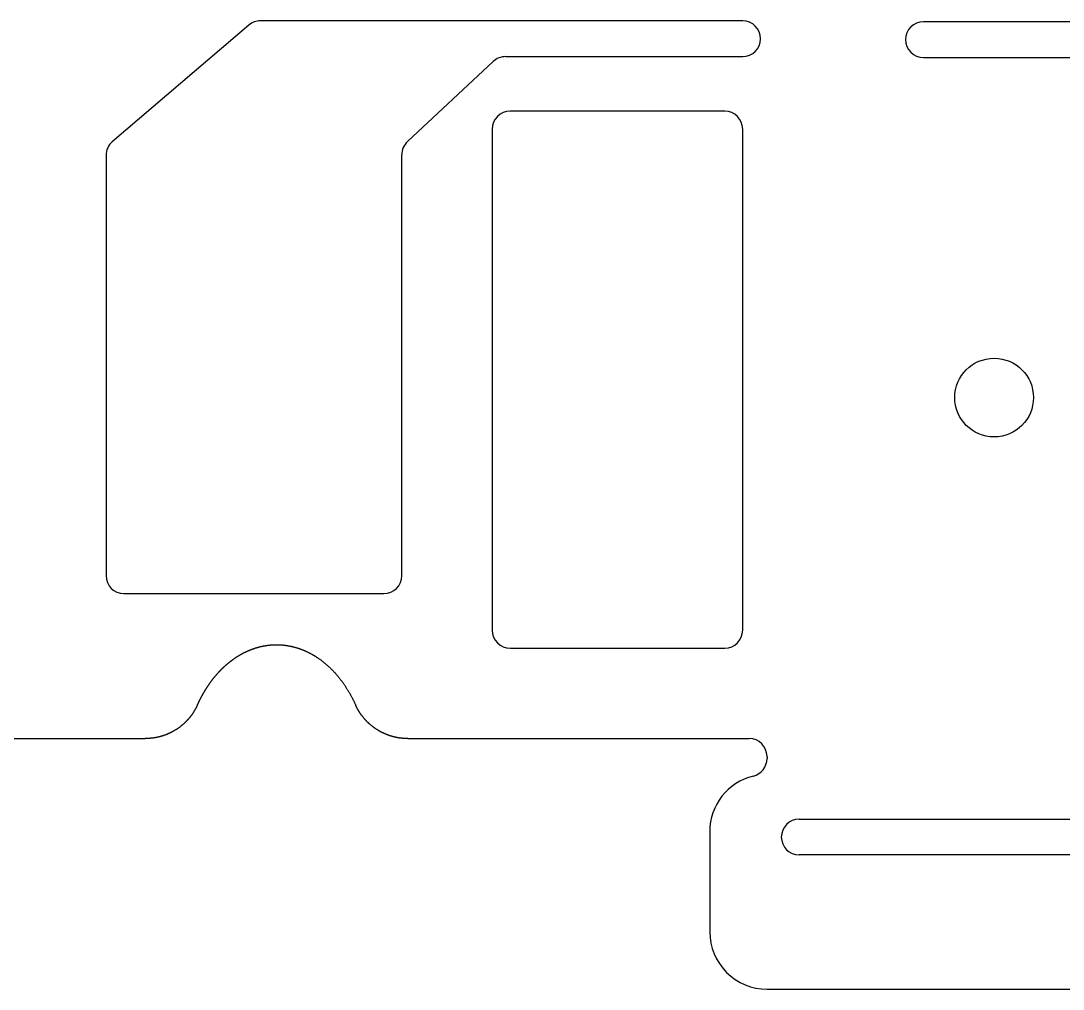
# Model space of a CAD drawing. Header units: millimetres. Extents: x 0 to 286, y -101 to 9.
# Drawn here: x 69.06 to 98.18, y -100.65 to -73.6 of the extents above; entities that cross this region are included whole.
import ezdxf

# ---------------------------------------------------------------- set-up
doc = ezdxf.new("R2010")
doc.units = ezdxf.units.MM
doc.layers.add('Edge.Cuts', color=254, linetype='CONTINUOUS', true_color=0xd0d2cd)

msp = doc.modelspace()

# ---------------------------------------------------------------- linework, layer by layer
at = {"layer": 'Edge.Cuts', "linetype": 'CONTINUOUS'}
for p, q in [((89.225, -73.6), (75.753074, -73.6)), ((102.4021, -73.625), (94.275, -73.625)), ((75.428538, -73.719636), (71.608745, -76.978885)), ((79.860338, -76.97488), (82.252672, -74.735011)), ((82.594408, -74.6), (89.225, -74.6)), ((94.275, -74.625), (101.427, -74.625)), ((88.725, -76.125), (82.725, -76.125)), ((82.225, -76.625), (82.225, -90.625)), ((89.225, -90.625), (89.225, -76.625)), ((71.4375, -77.3558), (71.4375, -89.1)), ((79.7, -89.1), (79.7, -77.3418)), ((71.9375, -89.6), (79.2, -89.6)), ((75.504287, -91.157228), (75.510322, -91.154956)), ((75.510322, -91.154956), (75.516364, -91.152703)), ((75.516364, -91.152703), (75.522404, -91.150471)), ((75.522404, -91.150471), (75.528452, -91.148259)), ((75.528452, -91.148259), (75.534497, -91.146068)), ((75.534497, -91.146068), (75.54055, -91.143896)), ((75.54055, -91.143896), (75.546601, -91.141746)), ((75.546601, -91.141746), (75.55266, -91.139615)), ((75.55266, -91.139615), (75.558716, -91.137506)), ((75.558716, -91.137506), (75.56478, -91.135415)), ((75.56478, -91.135415), (75.570841, -91.133346)), ((75.570841, -91.133346), (75.57691, -91.131296)), ((75.57691, -91.131296), (75.582977, -91.129268)), ((75.582977, -91.129268), (75.589051, -91.127259)), ((75.589051, -91.127259), (75.595122, -91.125271)), ((75.595122, -91.125271), (75.601201, -91.123302)), ((75.601201, -91.123302), (75.607278, -91.121354)), ((75.607278, -91.121354), (75.613362, -91.119426)), ((75.613362, -91.119426), (75.619444, -91.117519)), ((75.619444, -91.117519), (75.625533, -91.115631)), ((75.625533, -91.115631), (75.631619, -91.113765)), ((75.631619, -91.113765), (75.637713, -91.111917)), ((75.637713, -91.111917), (75.643805, -91.110091)), ((75.643805, -91.110091), (75.649903, -91.108283)), ((75.649903, -91.108283), (75.656, -91.106498)), ((75.656, -91.106498), (75.662103, -91.104731)), ((75.662103, -91.104731), (75.668204, -91.102985)), ((75.668204, -91.102985), (75.674312, -91.101259)), ((75.674312, -91.101259), (75.680418, -91.099554)), ((75.680418, -91.099554), (75.686531, -91.097867)), ((75.686531, -91.097867), (75.692642, -91.096202)), ((75.692642, -91.096202), (75.698759, -91.094556)), ((75.698759, -91.094556), (75.704875, -91.092931)), ((75.704875, -91.092931), (75.710997, -91.091326)), ((75.710997, -91.091326), (75.717117, -91.089741)), ((75.717117, -91.089741), (75.723243, -91.088176)), ((75.723243, -91.088176), (75.729368, -91.086631)), ((75.729368, -91.086631), (75.735499, -91.085106)), ((75.735499, -91.085106), (75.746377, -91.08245)), ((75.746377, -91.08245), (75.7525, -91.080984)), ((75.7525, -91.080984), (75.758625, -91.079538)), ((75.758625, -91.079538), (75.764751, -91.078112)), ((75.764751, -91.078112), (75.77088, -91.076706)), ((75.77088, -91.076706), (75.777009, -91.07532)), ((75.777009, -91.07532), (75.783141, -91.073955)), ((75.783141, -91.073955), (75.789273, -91.072609)), ((75.789273, -91.072609), (75.795408, -91.071284)), ((75.795408, -91.071284), (75.801544, -91.069979)), ((75.801544, -91.069979), (75.807682, -91.068694)), ((75.807682, -91.068694), (75.81382, -91.067429)), ((75.81382, -91.067429), (75.819961, -91.066184)), ((75.819961, -91.066184), (75.826103, -91.06496)), ((75.826103, -91.06496), (75.832246, -91.063755)), ((75.832246, -91.063755), (75.83839, -91.062571)), ((75.83839, -91.062571), (75.844537, -91.061406)), ((75.844537, -91.061406), (75.850683, -91.060262)), ((75.850683, -91.060262), (75.856832, -91.059138)), ((75.856832, -91.059138), (75.862982, -91.058034)), ((75.862982, -91.058034), (75.869133, -91.05695)), ((75.869133, -91.05695), (75.875285, -91.055887)), ((75.875285, -91.055887), (75.881439, -91.054843)), ((75.881439, -91.054843), (75.887593, -91.053819)), ((75.887593, -91.053819), (75.893749, -91.052816)), ((75.893749, -91.052816), (75.899906, -91.051832)), ((75.899906, -91.051832), (75.906064, -91.050869)), ((75.906064, -91.050869), (75.912223, -91.049926)), ((75.912223, -91.049926), (75.918383, -91.049002)), ((75.918383, -91.049002), (75.924544, -91.048099)), ((75.924544, -91.048099), (75.930706, -91.047216)), ((75.930706, -91.047216), (75.936869, -91.046353)), ((75.936869, -91.046353), (75.943034, -91.04551)), ((75.943034, -91.04551), (75.949198, -91.044687)), ((75.949198, -91.044687), (75.955364, -91.043885)), ((75.955364, -91.043885), (75.961531, -91.043102)), ((75.961531, -91.043102), (75.967699, -91.042339)), ((75.967699, -91.042339), (75.973867, -91.041597)), ((75.973867, -91.041597), (75.980037, -91.040874)), ((75.980037, -91.040874), (75.986207, -91.040171)), ((75.986207, -91.040171), (75.992378, -91.039489)), ((75.992378, -91.039489), (75.998549, -91.038826)), ((75.998549, -91.038826), (76.004722, -91.038184)), ((76.004722, -91.038184), (76.010895, -91.037561)), ((76.010895, -91.037561), (76.017069, -91.036959)), ((76.017069, -91.036959), (76.023243, -91.036377)), ((76.023243, -91.036377), (76.029418, -91.035814)), ((76.029418, -91.035814), (76.035593, -91.035272)), ((76.035593, -91.035272), (76.04177, -91.03475)), ((76.04177, -91.03475), (76.047946, -91.034248)), ((76.047946, -91.034248), (76.054124, -91.033765)), ((76.054124, -91.033765), (76.060301, -91.033303)), ((76.060301, -91.033303), (76.06648, -91.032861)), ((76.06648, -91.032861), (76.072659, -91.032439)), ((76.072659, -91.032439), (76.078838, -91.032037)), ((76.078838, -91.032037), (76.085017, -91.031655)), ((76.085017, -91.031655), (76.091198, -91.031293)), ((76.091198, -91.031293), (76.097378, -91.030951)), ((76.097378, -91.030951), (76.103559, -91.030628)), ((76.103559, -91.030628), (76.10974, -91.030326)), ((76.10974, -91.030326), (76.115922, -91.030044)), ((76.115922, -91.030044), (76.122103, -91.029782)), ((76.122103, -91.029782), (76.128285, -91.02954)), ((76.128285, -91.02954), (76.134468, -91.029318)), ((76.134468, -91.029318), (76.14065, -91.029116)), ((76.14065, -91.029116), (76.146833, -91.028934)), ((76.146833, -91.028934), (76.153016, -91.028772)), ((76.153016, -91.028772), (76.159199, -91.02863)), ((76.159199, -91.02863), (76.165382, -91.028508)), ((76.165382, -91.028508), (76.171565, -91.028406)), ((76.171565, -91.028406), (76.177749, -91.028324)), ((76.177749, -91.028324), (76.183932, -91.028262)), ((76.183932, -91.028262), (76.190116, -91.02822)), ((76.190116, -91.02822), (76.196299, -91.028198)), ((76.196299, -91.028198), (76.202483, -91.028196)), ((76.202483, -91.028196), (76.208666, -91.028214)), ((76.208666, -91.028214), (76.21485, -91.028252)), ((76.21485, -91.028252), (76.221033, -91.02831)), ((76.221033, -91.02831), (76.227216, -91.028389)), ((76.227216, -91.028389), (76.233399, -91.028487)), ((76.233399, -91.028487), (76.239582, -91.028605)), ((76.239582, -91.028605), (76.245765, -91.028743)), ((76.245765, -91.028743), (76.251948, -91.028901)), ((76.251948, -91.028901), (76.25813, -91.029079)), ((76.25813, -91.029079), (76.264313, -91.029277)), ((76.264313, -91.029277), (76.270495, -91.029495)), ((76.270495, -91.029495), (76.276677, -91.029733)), ((76.276677, -91.029733), (76.282858, -91.029991)), ((76.282858, -91.029991), (76.28904, -91.030269)), ((76.28904, -91.030269), (76.295221, -91.030567)), ((76.295221, -91.030567), (76.301401, -91.030885)), ((76.301401, -91.030885), (76.307581, -91.031224)), ((76.307581, -91.031224), (76.313761, -91.031582)), ((76.313761, -91.031582), (76.319941, -91.03196)), ((76.319941, -91.03196), (76.32612, -91.032358)), ((76.32612, -91.032358), (76.332298, -91.032776)), ((76.332298, -91.032776), (76.338476, -91.033214)), ((76.338476, -91.033214), (76.344654, -91.033673)), ((76.344654, -91.033673), (76.350831, -91.034151)), ((76.350831, -91.034151), (76.357007, -91.034649)), ((76.357007, -91.034649), (76.363183, -91.035167)), ((76.363183, -91.035167), (76.369359, -91.035706)), ((76.369359, -91.035706), (76.375534, -91.036264)), ((76.375534, -91.036264), (76.381708, -91.036842)), ((76.381708, -91.036842), (76.387881, -91.037441)), ((76.387881, -91.037441), (76.394054, -91.038059)), ((76.394054, -91.038059), (76.400226, -91.038698)), ((76.400226, -91.038698), (76.406397, -91.039356)), ((76.406397, -91.039356), (76.412568, -91.040035)), ((76.412568, -91.040035), (76.418738, -91.040733)), ((76.418738, -91.040733), (76.424907, -91.041452)), ((76.424907, -91.041452), (76.431076, -91.04219)), ((76.431076, -91.04219), (76.437243, -91.042949)), ((76.437243, -91.042949), (76.44341, -91.043728)), ((76.44341, -91.043728), (76.449576, -91.044527)), ((76.449576, -91.044527), (76.455741, -91.045346)), ((76.455741, -91.045346), (76.461905, -91.046185)), ((76.461905, -91.046185), (76.468068, -91.047044)), ((76.468068, -91.047044), (76.47423, -91.047923)), ((76.47423, -91.047923), (76.480392, -91.048822)), ((76.480392, -91.048822), (76.486552, -91.049741)), ((76.486552, -91.049741), (76.492711, -91.05068)), ((76.492711, -91.05068), (76.498869, -91.05164)), ((76.498869, -91.05164), (76.507942, -91.05309)), ((76.507942, -91.05309), (76.520253, -91.055128)), ((76.520253, -91.055128), (76.532559, -91.057247)), ((76.532559, -91.057247), (76.544857, -91.059445)), ((76.544857, -91.059445), (76.557149, -91.061723)), ((76.557149, -91.061723), (76.569435, -91.064082)), ((76.569435, -91.064082), (76.581714, -91.06652)), ((76.581714, -91.06652), (76.593986, -91.069039)), ((76.593986, -91.069039), (76.606251, -91.071638)), ((76.606251, -91.071638), (76.618509, -91.074317)), ((76.618509, -91.074317), (76.630761, -91.077076)), ((76.630761, -91.077076), (76.643004, -91.079916)), ((76.643004, -91.079916), (76.655241, -91.082836)), ((76.655241, -91.082836), (76.66747, -91.085836)), ((76.66747, -91.085836), (76.679692, -91.088917)), ((76.679692, -91.088917), (76.691906, -91.092079)), ((76.691906, -91.092079), (76.704112, -91.095321)), ((76.704112, -91.095321), (76.71631, -91.098643)), ((76.71631, -91.098643), (76.7285, -91.102046)), ((76.7285, -91.102046), (76.740682, -91.10553)), ((76.740682, -91.10553), (76.752855, -91.109095)), ((76.752855, -91.109095), (76.76502, -91.11274)), ((76.76502, -91.11274), (76.777176, -91.116467)), ((76.777176, -91.116467), (76.789324, -91.120274)), ((76.789324, -91.120274), (76.801462, -91.124162)), ((76.801462, -91.124162), (76.813591, -91.128131)), ((76.813591, -91.128131), (76.825711, -91.132181)), ((76.825711, -91.132181), (76.837822, -91.136313)), ((76.837822, -91.136313), (76.849923, -91.140525)), ((76.849923, -91.140525), (76.862014, -91.144819)), ((76.862014, -91.144819), (76.874094, -91.149194)), ((76.874094, -91.149194), (76.886165, -91.15365)), ((76.886165, -91.15365), (76.898225, -91.158188)), ((82.725, -91.125), (88.725, -91.125)), ((74.972133, -91.448372), (74.975361, -91.446013)), ((74.975361, -91.446013), (74.981035, -91.441886)), ((74.981035, -91.441886), (74.98672, -91.437776)), ((74.98672, -91.437776), (74.992406, -91.43369)), ((74.992406, -91.43369), (74.998102, -91.429622)), ((74.998102, -91.429622), (75.003799, -91.425577)), ((75.003799, -91.425577), (75.009506, -91.42155)), ((75.009506, -91.42155), (75.015214, -91.417547)), ((75.015214, -91.417547), (75.020932, -91.413561)), ((75.020932, -91.413561), (75.026651, -91.409599)), ((75.026651, -91.409599), (75.032379, -91.405654)), ((75.032379, -91.405654), (75.038109, -91.401734)), ((75.038109, -91.401734), (75.043848, -91.397831)), ((75.043848, -91.397831), (75.049587, -91.393952)), ((75.049587, -91.393952), (75.055337, -91.39009)), ((75.055337, -91.39009), (75.061086, -91.386253)), ((75.061086, -91.386253), (75.066846, -91.382432)), ((75.066846, -91.382432), (75.072605, -91.378636)), ((75.072605, -91.378636), (75.078375, -91.374857)), ((75.078375, -91.374857), (75.084144, -91.371102)), ((75.084144, -91.371102), (75.089924, -91.367365)), ((75.089924, -91.367365), (75.095703, -91.363652)), ((75.095703, -91.363652), (75.101492, -91.359956)), ((75.101492, -91.359956), (75.10728, -91.356284)), ((75.10728, -91.356284), (75.113079, -91.352629)), ((75.113079, -91.352629), (75.118877, -91.348999)), ((75.118877, -91.348999), (75.124685, -91.345386)), ((75.124685, -91.345386), (75.130492, -91.341797)), ((75.130492, -91.341797), (75.136309, -91.338225)), ((75.136309, -91.338225), (75.142125, -91.334678)), ((75.142125, -91.334678), (75.147951, -91.331148)), ((75.147951, -91.331148), (75.153776, -91.327642)), ((75.153776, -91.327642), (75.159611, -91.324153)), ((75.159611, -91.324153), (75.165445, -91.320688)), ((75.165445, -91.320688), (75.171288, -91.317241)), ((75.171288, -91.317241), (75.17713, -91.313818)), ((75.17713, -91.313818), (75.182982, -91.310412)), ((75.182982, -91.310412), (75.188833, -91.307031)), ((75.188833, -91.307031), (75.194694, -91.303666)), ((75.194694, -91.303666), (75.200553, -91.300326)), ((75.200553, -91.300326), (75.206421, -91.297003)), ((75.206421, -91.297003), (75.212289, -91.293704)), ((75.212289, -91.293704), (75.218166, -91.290423)), ((75.218166, -91.290423), (75.224041, -91.287165)), ((75.224041, -91.287165), (75.229926, -91.283925)), ((75.229926, -91.283925), (75.235809, -91.280709)), ((75.235809, -91.280709), (75.241702, -91.27751)), ((75.241702, -91.27751), (75.247593, -91.274335)), ((75.247593, -91.274335), (75.253493, -91.271178)), ((75.253493, -91.271178), (75.259392, -91.268045)), ((75.259392, -91.268045), (75.2653, -91.264929)), ((75.2653, -91.264929), (75.271206, -91.261836)), ((75.271206, -91.261836), (75.277121, -91.258762)), ((75.277121, -91.258762), (75.283035, -91.255711)), ((75.283035, -91.255711), (75.288958, -91.252678)), ((75.288958, -91.252678), (75.294879, -91.249668)), ((75.294879, -91.249668), (75.300809, -91.246676)), ((75.300809, -91.246676), (75.306737, -91.243708)), ((75.306737, -91.243708), (75.312674, -91.240757)), ((75.312674, -91.240757), (75.318609, -91.23783)), ((75.318609, -91.23783), (75.324553, -91.234921)), ((75.324553, -91.234921), (75.330495, -91.232034)), ((75.330495, -91.232034), (75.336446, -91.229166)), ((75.336446, -91.229166), (75.342395, -91.226321)), ((75.342395, -91.226321), (75.348353, -91.223495)), ((75.348353, -91.223495), (75.354309, -91.220691)), ((75.354309, -91.220691), (75.360273, -91.217905)), ((75.360273, -91.217905), (75.366235, -91.215142)), ((75.366235, -91.215142), (75.372206, -91.212398)), ((75.372206, -91.212398), (75.378175, -91.209676)), ((75.378175, -91.209676), (75.384152, -91.206973)), ((75.384152, -91.206973), (75.390128, -91.204292)), ((75.390128, -91.204292), (75.396111, -91.20163)), ((75.396111, -91.20163), (75.402093, -91.19899)), ((75.402093, -91.19899), (75.408083, -91.196369)), ((75.408083, -91.196369), (75.414071, -91.19377)), ((75.414071, -91.19377), (75.420067, -91.19119)), ((75.420067, -91.19119), (75.426061, -91.188632)), ((75.426061, -91.188632), (75.432063, -91.186093)), ((75.432063, -91.186093), (75.438063, -91.183576)), ((75.438063, -91.183576), (75.444071, -91.181078)), ((75.444071, -91.181078), (75.450077, -91.178602)), ((75.450077, -91.178602), (75.456091, -91.176144)), ((75.456091, -91.176144), (75.462103, -91.173709)), ((75.462103, -91.173709), (75.468123, -91.171293)), ((75.468123, -91.171293), (75.474141, -91.168899)), ((75.474141, -91.168899), (75.480166, -91.166523)), ((75.480166, -91.166523), (75.48619, -91.164169)), ((75.48619, -91.164169), (75.492221, -91.161835)), ((75.492221, -91.161835), (75.49825, -91.159522)), ((75.49825, -91.159522), (75.504287, -91.157228)), ((76.898225, -91.158188), (76.910275, -91.162807)), ((76.910275, -91.162807), (76.922314, -91.167508)), ((76.922314, -91.167508), (76.934342, -91.17229)), ((76.934342, -91.17229), (76.946358, -91.177154)), ((76.946358, -91.177154), (76.958363, -91.182099)), ((76.958363, -91.182099), (76.970357, -91.187126)), ((76.970357, -91.187126), (76.982338, -91.192235)), ((76.982338, -91.192235), (76.994308, -91.197425)), ((76.994308, -91.197425), (77.006265, -91.202698)), ((77.006265, -91.202698), (77.018209, -91.208052)), ((77.018209, -91.208052), (77.030141, -91.213488)), ((77.030141, -91.213488), (77.042059, -91.219005)), ((77.042059, -91.219005), (77.053964, -91.224605)), ((77.053964, -91.224605), (77.065856, -91.230287)), ((77.065856, -91.230287), (77.077733, -91.236051)), ((77.077733, -91.236051), (77.089597, -91.241896)), ((77.089597, -91.241896), (77.101446, -91.247824)), ((77.101446, -91.247824), (77.113281, -91.253834)), ((77.113281, -91.253834), (77.1251, -91.259926)), ((77.1251, -91.259926), (77.136904, -91.2661)), ((77.136904, -91.2661), (77.148693, -91.272356)), ((77.148693, -91.272356), (77.160466, -91.278694)), ((77.160466, -91.278694), (77.172222, -91.285114)), ((77.172222, -91.285114), (77.183963, -91.291617)), ((77.183963, -91.291617), (77.195686, -91.298201)), ((77.195686, -91.298201), (77.207393, -91.304868)), ((77.207393, -91.304868), (77.219082, -91.311617)), ((77.219082, -91.311617), (77.226855, -91.316156)), ((77.226855, -91.316156), (77.238529, -91.32305)), ((77.238529, -91.32305), (77.250182, -91.330025)), ((77.250182, -91.330025), (77.261816, -91.337081)), ((77.261816, -91.337081), (77.273429, -91.344218)), ((77.273429, -91.344218), (77.285022, -91.351437)), ((77.285022, -91.351437), (77.296594, -91.358736)), ((77.296594, -91.358736), (77.308145, -91.366118)), ((77.308145, -91.366118), (77.319676, -91.37358)), ((77.319676, -91.37358), (77.331186, -91.381125)), ((77.331186, -91.381125), (77.342674, -91.388751)), ((77.342674, -91.388751), (77.354142, -91.396459)), ((77.354142, -91.396459), (77.365588, -91.404248)), ((77.365588, -91.404248), (77.377012, -91.41212)), ((77.377012, -91.41212), (77.388415, -91.420074)), ((77.388415, -91.420074), (77.399795, -91.42811)), ((77.399795, -91.42811), (77.411154, -91.436228)), ((77.411154, -91.436228), (77.42249, -91.444428)), ((77.42249, -91.444428), (77.433804, -91.452711)), ((74.638007, -91.740067), (74.643268, -91.734668)), ((74.643268, -91.734668), (74.648535, -91.729292)), ((74.648535, -91.729292), (74.653812, -91.723934)), ((74.653812, -91.723934), (74.659094, -91.718599)), ((74.659094, -91.718599), (74.664387, -91.713282)), ((74.664387, -91.713282), (74.669685, -91.707988)), ((74.669685, -91.707988), (74.674993, -91.702712)), ((74.674993, -91.702712), (74.680307, -91.697459)), ((74.680307, -91.697459), (74.68563, -91.692225)), ((74.68563, -91.692225), (74.690959, -91.687013)), ((74.690959, -91.687013), (74.696298, -91.681819)), ((74.696298, -91.681819), (74.701643, -91.676648)), ((74.701643, -91.676648), (74.706997, -91.671495)), ((74.706997, -91.671495), (74.712356, -91.666365)), ((74.712356, -91.666365), (74.717725, -91.661254)), ((74.717725, -91.661254), (74.723099, -91.656165)), ((74.723099, -91.656165), (74.728483, -91.651094)), ((74.728483, -91.651094), (74.733872, -91.646047)), ((74.733872, -91.646047), (74.739271, -91.641017)), ((74.739271, -91.641017), (74.744675, -91.63601)), ((74.744675, -91.63601), (74.750088, -91.631022)), ((74.750088, -91.631022), (74.755506, -91.626056)), ((74.755506, -91.626056), (74.760934, -91.621109)), ((74.760934, -91.621109), (74.766366, -91.616184)), ((74.766366, -91.616184), (74.771808, -91.611278)), ((74.771808, -91.611278), (74.777255, -91.606395)), ((74.777255, -91.606395), (74.782711, -91.60153)), ((74.782711, -91.60153), (74.788172, -91.596687)), ((74.788172, -91.596687), (74.793642, -91.591863)), ((74.793642, -91.591863), (74.799117, -91.587062)), ((74.799117, -91.587062), (74.8046, -91.582279)), ((74.8046, -91.582279), (74.810089, -91.577519)), ((74.810089, -91.577519), (74.815587, -91.572777)), ((74.815587, -91.572777), (74.821089, -91.568058)), ((74.821089, -91.568058), (74.8266, -91.563357)), ((74.8266, -91.563357), (74.832116, -91.558679)), ((74.832116, -91.558679), (74.837641, -91.554019)), ((74.837641, -91.554019), (74.84317, -91.549382)), ((74.84317, -91.549382), (74.848708, -91.544764)), ((74.848708, -91.544764), (74.85425, -91.540168)), ((74.85425, -91.540168), (74.859801, -91.535591)), ((74.859801, -91.535591), (74.865357, -91.531036)), ((74.865357, -91.531036), (74.870921, -91.526499)), ((74.870921, -91.526499), (74.876489, -91.521985)), ((74.876489, -91.521985), (74.882066, -91.51749)), ((74.882066, -91.51749), (74.887648, -91.513017)), ((74.887648, -91.513017), (74.893238, -91.508563)), ((74.893238, -91.508563), (74.898832, -91.504131)), ((74.898832, -91.504131), (74.904434, -91.499718)), ((74.904434, -91.499718), (74.910041, -91.495328)), ((74.910041, -91.495328), (74.915656, -91.490955)), ((74.915656, -91.490955), (74.921275, -91.486606)), ((74.921275, -91.486606), (74.926903, -91.482275)), ((74.926903, -91.482275), (74.932534, -91.477966)), ((74.932534, -91.477966), (74.938174, -91.473676)), ((74.938174, -91.473676), (74.943818, -91.469408)), ((74.943818, -91.469408), (74.94947, -91.465159)), ((74.94947, -91.465159), (74.955125, -91.460933)), ((74.955125, -91.460933), (74.960789, -91.456724)), ((74.960789, -91.456724), (74.966457, -91.452539)), ((74.966457, -91.452539), (74.972133, -91.448372)), ((77.433804, -91.452711), (77.445095, -91.461076)), ((77.445095, -91.461076), (77.456363, -91.469524)), ((77.456363, -91.469524), (77.467608, -91.478054)), ((77.467608, -91.478054), (77.47883, -91.486667)), ((77.47883, -91.486667), (77.490028, -91.495363)), ((77.490028, -91.495363), (77.501202, -91.504141)), ((77.501202, -91.504141), (77.512353, -91.513002)), ((77.512353, -91.513002), (77.523479, -91.521946)), ((77.523479, -91.521946), (77.534581, -91.530973)), ((77.534581, -91.530973), (77.545658, -91.540082)), ((77.545658, -91.540082), (77.55671, -91.549275)), ((77.55671, -91.549275), (77.567737, -91.55855)), ((77.567737, -91.55855), (77.578738, -91.567909)), ((77.578738, -91.567909), (77.589714, -91.57735)), ((77.589714, -91.57735), (77.600663, -91.586875)), ((77.600663, -91.586875), (77.611586, -91.596482)), ((77.611586, -91.596482), (77.622483, -91.606173)), ((77.622483, -91.606173), (77.633353, -91.615946)), ((77.633353, -91.615946), (77.644195, -91.625803)), ((77.644195, -91.625803), (77.65501, -91.635742)), ((77.65501, -91.635742), (77.665797, -91.645765)), ((77.665797, -91.645765), (77.676556, -91.65587)), ((77.676556, -91.65587), (77.687287, -91.666058)), ((77.687287, -91.666058), (77.697988, -91.676329)), ((77.697988, -91.676329), (77.708661, -91.686683)), ((77.708661, -91.686683), (77.719304, -91.69712)), ((77.719304, -91.69712), (77.729917, -91.707639)), ((77.729917, -91.707639), (77.7405, -91.718241)), ((77.7405, -91.718241), (77.751053, -91.728926)), ((77.751053, -91.728926), (77.761575, -91.739693)), ((74.386042, -92.035921), (74.390854, -92.029507)), ((74.390854, -92.029507), (74.395674, -92.023116)), ((74.395674, -92.023116), (74.400506, -92.016742)), ((74.400506, -92.016742), (74.405346, -92.010391)), ((74.405346, -92.010391), (74.410198, -92.004058)), ((74.410198, -92.004058), (74.415057, -91.997747)), ((74.415057, -91.997747), (74.419928, -91.991454)), ((74.419928, -91.991454), (74.424808, -91.985183)), ((74.424808, -91.985183), (74.429698, -91.97893)), ((74.429698, -91.97893), (74.434597, -91.972699)), ((74.434597, -91.972699), (74.439506, -91.966487)), ((74.439506, -91.966487), (74.444424, -91.960297)), ((74.444424, -91.960297), (74.449353, -91.954124)), ((74.449353, -91.954124), (74.454289, -91.947975)), ((74.454289, -91.947975), (74.459237, -91.941843)), ((74.459237, -91.941843), (74.464192, -91.935733)), ((74.464192, -91.935733), (74.469159, -91.929642)), ((74.469159, -91.929642), (74.474133, -91.923573)), ((74.474133, -91.923573), (74.479118, -91.917522)), ((74.479118, -91.917522), (74.484111, -91.911493)), ((74.484111, -91.911493), (74.489114, -91.905483)), ((74.489114, -91.905483), (74.494125, -91.899495)), ((74.494125, -91.899495), (74.499147, -91.893525)), ((74.499147, -91.893525), (74.504176, -91.887578)), ((74.504176, -91.887578), (74.509216, -91.881648)), ((74.509216, -91.881648), (74.514263, -91.875742)), ((74.514263, -91.875742), (74.519321, -91.869853)), ((74.519321, -91.869853), (74.524386, -91.863987)), ((74.524386, -91.863987), (74.529461, -91.858139)), ((74.529461, -91.858139), (74.534544, -91.852313)), ((74.534544, -91.852313), (74.539637, -91.846506)), ((74.539637, -91.846506), (74.544737, -91.840721)), ((74.544737, -91.840721), (74.549848, -91.834955)), ((74.549848, -91.834955), (74.554966, -91.829211)), ((74.554966, -91.829211), (74.560094, -91.823485)), ((74.560094, -91.823485), (74.565228, -91.817782)), ((74.565228, -91.817782), (74.570374, -91.812097)), ((74.570374, -91.812097), (74.575525, -91.806434)), ((74.575525, -91.806434), (74.580688, -91.80079)), ((74.580688, -91.80079), (74.585856, -91.795169)), ((74.585856, -91.795169), (74.591035, -91.789565)), ((74.591035, -91.789565), (74.59622, -91.783985)), ((74.59622, -91.783985), (74.601416, -91.778422)), ((74.601416, -91.778422), (74.606618, -91.772882)), ((74.606618, -91.772882), (74.61183, -91.767361)), ((74.61183, -91.767361), (74.617049, -91.761862)), ((74.617049, -91.761862), (74.622277, -91.756381)), ((74.622277, -91.756381), (74.627512, -91.750923)), ((74.627512, -91.750923), (74.632757, -91.745484)), ((74.632757, -91.745484), (74.638007, -91.740067)), ((77.761575, -91.739693), (77.772065, -91.750542)), ((77.772065, -91.750542), (77.782524, -91.761473)), ((77.782524, -91.761473), (77.79295, -91.772487)), ((77.79295, -91.772487), (77.803345, -91.783582)), ((77.803345, -91.783582), (77.813706, -91.79476)), ((77.813706, -91.79476), (77.824034, -91.806019)), ((77.824034, -91.806019), (77.834328, -91.817359)), ((77.834328, -91.817359), (77.844589, -91.828781)), ((77.844589, -91.828781), (77.854815, -91.840284)), ((77.854815, -91.840284), (77.865006, -91.851868)), ((77.865006, -91.851868), (77.875161, -91.863533)), ((77.875161, -91.863533), (77.885281, -91.875278)), ((77.885281, -91.875278), (77.895365, -91.887104)), ((77.895365, -91.887104), (77.905412, -91.89901)), ((77.905412, -91.89901), (77.915421, -91.910996)), ((77.915421, -91.910996), (77.922868, -91.919994)), ((77.922868, -91.919994), (77.932825, -91.932135)), ((77.932825, -91.932135), (77.942743, -91.944355)), ((77.942743, -91.944355), (77.952622, -91.956652)), ((77.952622, -91.956652), (77.962461, -91.969027)), ((77.962461, -91.969027), (77.972259, -91.981481)), ((77.972259, -91.981481), (77.982017, -91.994012)), ((77.982017, -91.994012), (77.991735, -92.006621)), ((77.991735, -92.006621), (78.001411, -92.019308)), ((78.001411, -92.019308), (78.011047, -92.032073)), ((74.192706, -92.324516), (74.197049, -92.317288)), ((74.197049, -92.317288), (74.201406, -92.310075)), ((74.201406, -92.310075), (74.205773, -92.302884)), ((74.205773, -92.302884), (74.210155, -92.295708)), ((74.210155, -92.295708), (74.21543, -92.287119)), ((74.21543, -92.287119), (74.219842, -92.279978)), ((74.219842, -92.279978), (74.224266, -92.272854)), ((74.224266, -92.272854), (74.228701, -92.265752)), ((74.228701, -92.265752), (74.233149, -92.258667)), ((74.233149, -92.258667), (74.237606, -92.251603)), ((74.237606, -92.251603), (74.242077, -92.244557)), ((74.242077, -92.244557), (74.246557, -92.237533)), ((74.246557, -92.237533), (74.25105, -92.230526)), ((74.25105, -92.230526), (74.255553, -92.22354)), ((74.255553, -92.22354), (74.260068, -92.216572)), ((74.260068, -92.216572), (74.264593, -92.209626)), ((74.264593, -92.209626), (74.269131, -92.202697)), ((74.269131, -92.202697), (74.273678, -92.19579)), ((74.273678, -92.19579), (74.278238, -92.1889)), ((74.278238, -92.1889), (74.282808, -92.182032)), ((74.282808, -92.182032), (74.287389, -92.175182)), ((74.287389, -92.175182), (74.29198, -92.168354)), ((74.29198, -92.168354), (74.296584, -92.161543)), ((74.296584, -92.161543), (74.301197, -92.154753)), ((74.301197, -92.154753), (74.305822, -92.147982)), ((74.305822, -92.147982), (74.310456, -92.141232)), ((74.310456, -92.141232), (74.315103, -92.1345)), ((74.315103, -92.1345), (74.319758, -92.12779)), ((74.319758, -92.12779), (74.324426, -92.121098)), ((74.324426, -92.121098), (74.329103, -92.114427)), ((74.329103, -92.114427), (74.333792, -92.107774)), ((74.333792, -92.107774), (74.33849, -92.101144)), ((74.33849, -92.101144), (74.343199, -92.094531)), ((74.343199, -92.094531), (74.347918, -92.08794)), ((74.347918, -92.08794), (74.352649, -92.081366)), ((74.352649, -92.081366), (74.357388, -92.074815)), ((74.357388, -92.074815), (74.362139, -92.068282)), ((74.362139, -92.068282), (74.366899, -92.06177)), ((74.366899, -92.06177), (74.37167, -92.055277)), ((74.37167, -92.055277), (74.37645, -92.048806)), ((74.37645, -92.048806), (74.381242, -92.042352)), ((74.381242, -92.042352), (74.386042, -92.035921)), ((78.011047, -92.032073), (78.020641, -92.044916)), ((78.020641, -92.044916), (78.030193, -92.057836)), ((78.030193, -92.057836), (78.039704, -92.070834)), ((78.039704, -92.070834), (78.049172, -92.08391)), ((78.049172, -92.08391), (78.058598, -92.097063)), ((78.058598, -92.097063), (78.06798, -92.110294)), ((78.06798, -92.110294), (78.07732, -92.123602)), ((78.07732, -92.123602), (78.086616, -92.136987)), ((78.086616, -92.136987), (78.095869, -92.150449)), ((78.095869, -92.150449), (78.105077, -92.163989)), ((78.105077, -92.163989), (78.114241, -92.177605)), ((78.114241, -92.177605), (78.123361, -92.191298)), ((78.123361, -92.191298), (78.132435, -92.205067)), ((78.132435, -92.205067), (78.141465, -92.218913)), ((78.141465, -92.218913), (78.150448, -92.232836)), ((78.150448, -92.232836), (78.159386, -92.246834)), ((78.159386, -92.246834), (78.168277, -92.260909)), ((78.168277, -92.260909), (78.177122, -92.275059)), ((78.177122, -92.275059), (78.185919, -92.289285)), ((78.185919, -92.289285), (78.19467, -92.303586)), ((78.19467, -92.303586), (78.203372, -92.317963)), ((78.203372, -92.317963), (78.212027, -92.332415)), ((74.033282, -92.620603), (74.037116, -92.612675)), ((74.037116, -92.612675), (74.040962, -92.604767)), ((74.040962, -92.604767), (74.044824, -92.596873)), ((74.044824, -92.596873), (74.048698, -92.588999)), ((74.048698, -92.588999), (74.052588, -92.581139)), ((74.052588, -92.581139), (74.05649, -92.573301)), ((74.05649, -92.573301), (74.060407, -92.565476)), ((74.060407, -92.565476), (74.064336, -92.557671)), ((74.064336, -92.557671), (74.068281, -92.549881)), ((74.068281, -92.549881), (74.072237, -92.542112)), ((74.072237, -92.542112), (74.076209, -92.534356)), ((74.076209, -92.534356), (74.080192, -92.526622)), ((74.080192, -92.526622), (74.084191, -92.518902)), ((74.084191, -92.518902), (74.088201, -92.511203)), ((74.088201, -92.511203), (74.092226, -92.503518)), ((74.092226, -92.503518), (74.096263, -92.495855)), ((74.096263, -92.495855), (74.100315, -92.488205)), ((74.100315, -92.488205), (74.104378, -92.480577)), ((74.104378, -92.480577), (74.108457, -92.472963)), ((74.108457, -92.472963), (74.112547, -92.465371)), ((74.112547, -92.465371), (74.116651, -92.457792)), ((74.116651, -92.457792), (74.120767, -92.450236)), ((74.120767, -92.450236), (74.124898, -92.442693)), ((74.124898, -92.442693), (74.129039, -92.435173)), ((74.129039, -92.435173), (74.133196, -92.427666)), ((74.133196, -92.427666), (74.137364, -92.420182)), ((74.137364, -92.420182), (74.141546, -92.412712)), ((74.141546, -92.412712), (74.145739, -92.405263)), ((74.145739, -92.405263), (74.149947, -92.397829)), ((74.149947, -92.397829), (74.154165, -92.390418)), ((74.154165, -92.390418), (74.158399, -92.38302)), ((74.158399, -92.38302), (74.162642, -92.375645)), ((74.162642, -92.375645), (74.166901, -92.368284)), ((74.166901, -92.368284), (74.171169, -92.360945)), ((74.171169, -92.360945), (74.175453, -92.353621)), ((74.175453, -92.353621), (74.179746, -92.346319)), ((74.179746, -92.346319), (74.184055, -92.339032)), ((74.184055, -92.339032), (74.188373, -92.331767)), ((74.188373, -92.331767), (74.192706, -92.324516)), ((78.212027, -92.332415), (78.220633, -92.346941)), ((78.220633, -92.346941), (78.229191, -92.361542)), ((78.229191, -92.361542), (78.237699, -92.376216)), ((78.237699, -92.376216), (78.246158, -92.390965)), ((78.246158, -92.390965), (78.254567, -92.405788)), ((78.254567, -92.405788), (78.262926, -92.420684)), ((78.262926, -92.420684), (78.271234, -92.435653)), ((78.271234, -92.435653), (78.279491, -92.450695)), ((78.279491, -92.450695), (78.287697, -92.46581)), ((78.287697, -92.46581), (78.295851, -92.480996)), ((78.295851, -92.480996), (78.303953, -92.496255)), ((78.303953, -92.496255), (78.312002, -92.511584)), ((78.312002, -92.511584), (78.319999, -92.526985)), ((78.319999, -92.526985), (78.327942, -92.542457)), ((78.327942, -92.542457), (78.335831, -92.557999)), ((78.335831, -92.557999), (78.343666, -92.57361)), ((78.343666, -92.57361), (78.351447, -92.589292)), ((78.351447, -92.589292), (78.359173, -92.605042)), ((78.359173, -92.605042), (78.366843, -92.62086)), ((73.890666, -92.898248), (73.884634, -92.907819)), ((73.89663, -92.888634), (73.890666, -92.898248)), ((73.902525, -92.878979), (73.89663, -92.888634)), ((73.908352, -92.869282), (73.902525, -92.878979)), ((73.914111, -92.859544), (73.908352, -92.869282)), ((73.9198, -92.849766), (73.914111, -92.859544)), ((73.92542, -92.839949), (73.9198, -92.849766)), ((73.93097, -92.830091), (73.92542, -92.839949)), ((73.936451, -92.820195), (73.93097, -92.830091)), ((73.941861, -92.810261), (73.936451, -92.820195)), ((73.947201, -92.800288), (73.941861, -92.810261)), ((73.95247, -92.790279), (73.947201, -92.800288)), ((73.957668, -92.780232), (73.95247, -92.790279)), ((73.962796, -92.770149), (73.957668, -92.780232)), ((73.967851, -92.76003), (73.962796, -92.770149)), ((73.972835, -92.749875), (73.967851, -92.76003)), ((73.977747, -92.739685), (73.972835, -92.749875)), ((73.982587, -92.729461), (73.977747, -92.739685)), ((73.987354, -92.719203), (73.982587, -92.729461)), ((73.992049, -92.708912), (73.987354, -92.719203)), ((73.992049, -92.708912), (73.995725, -92.700802)), ((73.995725, -92.700802), (73.999417, -92.692705)), ((73.999417, -92.692705), (74.003122, -92.684628)), ((74.003122, -92.684628), (74.006843, -92.676564)), ((74.006843, -92.676564), (74.010577, -92.66852)), ((74.010577, -92.66852), (74.014327, -92.66049)), ((74.014327, -92.66049), (74.018089, -92.65248)), ((74.018089, -92.65248), (74.021867, -92.644484)), ((74.021867, -92.644484), (74.025657, -92.636508)), ((74.025657, -92.636508), (74.029463, -92.628545)), ((74.029463, -92.628545), (74.033282, -92.620603)), ((78.366843, -92.62086), (78.374458, -92.636747)), ((78.374458, -92.636747), (78.382016, -92.652702)), ((78.382016, -92.652702), (78.389517, -92.668723)), ((78.389517, -92.668723), (78.396962, -92.684811)), ((78.396962, -92.684811), (78.404349, -92.700965)), ((78.404349, -92.700965), (78.407951, -92.708912)), ((78.412524, -92.718938), (78.407951, -92.708912)), ((78.414898, -92.724074), (78.412524, -92.718938)), ((78.417291, -92.7292), (78.414898, -92.724074)), ((78.419702, -92.734319), (78.417291, -92.7292)), ((78.42213, -92.739428), (78.419702, -92.734319)), ((78.424577, -92.744529), (78.42213, -92.739428)), ((78.427042, -92.749621), (78.424577, -92.744529)), ((78.429525, -92.754705), (78.427042, -92.749621)), ((78.432025, -92.75978), (78.429525, -92.754705)), ((78.434544, -92.764846), (78.432025, -92.75978)), ((78.43708, -92.769903), (78.434544, -92.764846)), ((78.439635, -92.774951), (78.43708, -92.769903)), ((78.442207, -92.779989), (78.439635, -92.774951)), ((78.444797, -92.785019), (78.442207, -92.779989)), ((78.447405, -92.790039), (78.444797, -92.785019)), ((78.450031, -92.795051), (78.447405, -92.790039)), ((78.452674, -92.800052), (78.450031, -92.795051)), ((78.455335, -92.805045), (78.452674, -92.800052)), ((78.458013, -92.810028), (78.455335, -92.805045)), ((78.460709, -92.815002), (78.458013, -92.810028)), ((78.463423, -92.819965), (78.460709, -92.815002)), ((78.466154, -92.82492), (78.463423, -92.819965)), ((78.468903, -92.829864), (78.466154, -92.82492)), ((78.471669, -92.834799), (78.468903, -92.829864)), ((78.474453, -92.839724), (78.471669, -92.834799)), ((78.477254, -92.84464), (78.474453, -92.839724)), ((78.480072, -92.849545), (78.477254, -92.84464)), ((78.482908, -92.85444), (78.480072, -92.849545)), ((78.485761, -92.859325), (78.482908, -92.85444)), ((78.488631, -92.8642), (78.485761, -92.859325)), ((78.491518, -92.869065), (78.488631, -92.8642)), ((78.494423, -92.87392), (78.491518, -92.869065)), ((78.497345, -92.878764), (78.494423, -92.87392)), ((78.500284, -92.883598), (78.497345, -92.878764)), ((78.503239, -92.888421), (78.500284, -92.883598)), ((78.506212, -92.893234), (78.503239, -92.888421)), ((78.509202, -92.898037), (78.506212, -92.893234)), ((78.512209, -92.902829), (78.509202, -92.898037)), ((78.515233, -92.90761), (78.512209, -92.902829)), ((73.653706, -93.192941), (73.649657, -93.196894)), ((73.65774, -93.188975), (73.653706, -93.192941)), ((73.661761, -93.184994), (73.65774, -93.188975)), ((73.665767, -93.181), (73.661761, -93.184994)), ((73.669759, -93.176991), (73.665767, -93.181)), ((73.673737, -93.172968), (73.669759, -93.176991)), ((73.677701, -93.168931), (73.673737, -93.172968)), ((73.68165, -93.16488), (73.677701, -93.168931)), ((73.685585, -93.160815), (73.68165, -93.16488)), ((73.689505, -93.156736), (73.685585, -93.160815)), ((73.693412, -93.152644), (73.689505, -93.156736)), ((73.697303, -93.148537), (73.693412, -93.152644)), ((73.70118, -93.144417), (73.697303, -93.148537)), ((73.705042, -93.140284), (73.70118, -93.144417)), ((73.70889, -93.136136), (73.705042, -93.140284)), ((73.712723, -93.131975), (73.70889, -93.136136)), ((73.716542, -93.127801), (73.712723, -93.131975)), ((73.720345, -93.123613), (73.716542, -93.127801)), ((73.724134, -93.119411), (73.720345, -93.123613)), ((73.727907, -93.115197), (73.724134, -93.119411)), ((73.731667, -93.110969), (73.727907, -93.115197)), ((73.73541, -93.106727), (73.731667, -93.110969)), ((73.739139, -93.102473), (73.73541, -93.106727)), ((73.742853, -93.098205), (73.739139, -93.102473)), ((73.746552, -93.093924), (73.742853, -93.098205)), ((73.750235, -93.089631), (73.746552, -93.093924)), ((73.753904, -93.085324), (73.750235, -93.089631)), ((73.757557, -93.081004), (73.753904, -93.085324)), ((73.761194, -93.076671), (73.757557, -93.081004)), ((73.764817, -93.072326), (73.761194, -93.076671)), ((73.768424, -93.067968), (73.764817, -93.072326)), ((73.772015, -93.063597), (73.768424, -93.067968)), ((73.775591, -93.059213), (73.772015, -93.063597)), ((73.779152, -93.054817), (73.775591, -93.059213)), ((73.782697, -93.050408), (73.779152, -93.054817)), ((73.786226, -93.045987), (73.782697, -93.050408)), ((73.78974, -93.041553), (73.786226, -93.045987)), ((73.793238, -93.037107), (73.78974, -93.041553)), ((73.79672, -93.032649), (73.793238, -93.037107)), ((73.800187, -93.028178), (73.79672, -93.032649)), ((73.803638, -93.023695), (73.800187, -93.028178)), ((73.807072, -93.0192), (73.803638, -93.023695)), ((73.810491, -93.014693), (73.807072, -93.0192)), ((73.813894, -93.010173), (73.810491, -93.014693)), ((73.817281, -93.005642), (73.813894, -93.010173)), ((73.820652, -93.001099), (73.817281, -93.005642)), ((73.824007, -92.996544), (73.820652, -93.001099)), ((73.827345, -92.991977), (73.824007, -92.996544)), ((73.830668, -92.987398), (73.827345, -92.991977)), ((73.833974, -92.982808), (73.830668, -92.987398)), ((73.840537, -92.973593), (73.833974, -92.982808)), ((73.847036, -92.964331), (73.840537, -92.973593)), ((73.853468, -92.955024), (73.847036, -92.964331)), ((73.859835, -92.945671), (73.853468, -92.955024)), ((73.866135, -92.936274), (73.859835, -92.945671)), ((73.872368, -92.926832), (73.866135, -92.936274)), ((73.878535, -92.917347), (73.872368, -92.926832)), ((73.884634, -92.907819), (73.878535, -92.917347)), ((78.518274, -92.91238), (78.515233, -92.90761)), ((78.521331, -92.91714), (78.518274, -92.91238)), ((78.524406, -92.921889), (78.521331, -92.91714)), ((78.527497, -92.926627), (78.524406, -92.921889)), ((78.530605, -92.931354), (78.527497, -92.926627)), ((78.533729, -92.93607), (78.530605, -92.931354)), ((78.53687, -92.940775), (78.533729, -92.93607)), ((78.540028, -92.945468), (78.53687, -92.940775)), ((78.543202, -92.950151), (78.540028, -92.945468)), ((78.546393, -92.954822), (78.543202, -92.950151)), ((78.549601, -92.959482), (78.546393, -92.954822)), ((78.552824, -92.96413), (78.549601, -92.959482)), ((78.559321, -92.973393), (78.552824, -92.96413)), ((78.565883, -92.982609), (78.559321, -92.973393)), ((78.57251, -92.991779), (78.565883, -92.982609)), ((78.579202, -93.000902), (78.57251, -92.991779)), ((78.585958, -93.009977), (78.579202, -93.000902)), ((78.592778, -93.019003), (78.585958, -93.009977)), ((78.599661, -93.027982), (78.592778, -93.019003)), ((78.606608, -93.036911), (78.599661, -93.027982)), ((78.613617, -93.045791), (78.606608, -93.036911)), ((78.62069, -93.054621), (78.613617, -93.045791)), ((78.627824, -93.063401), (78.62069, -93.054621)), ((78.63502, -93.07213), (78.627824, -93.063401)), ((78.642278, -93.080808), (78.63502, -93.07213)), ((78.649596, -93.089434), (78.642278, -93.080808)), ((78.656976, -93.098008), (78.649596, -93.089434)), ((78.664416, -93.10653), (78.656976, -93.098008)), ((78.671916, -93.114999), (78.664416, -93.10653)), ((78.679475, -93.123414), (78.671916, -93.114999)), ((78.687094, -93.131776), (78.679475, -93.123414)), ((78.694771, -93.140083), (78.687094, -93.131776)), ((78.702507, -93.148337), (78.694771, -93.140083)), ((78.710302, -93.156535), (78.702507, -93.148337)), ((78.718154, -93.164678), (78.710302, -93.156535)), ((78.726063, -93.172765), (78.718154, -93.164678)), ((78.734029, -93.180796), (78.726063, -93.172765)), ((78.742052, -93.18877), (78.734029, -93.180796)), ((78.742633, -93.189343), (78.742052, -93.18877)), ((78.746669, -93.193308), (78.742633, -93.189343)), ((78.750718, -93.197259), (78.746669, -93.193308)), ((73.239201, -93.486219), (73.234118, -93.488704)), ((73.244274, -93.483717), (73.239201, -93.486219)), ((73.24934, -93.481197), (73.244274, -93.483717)), ((73.254395, -93.478659), (73.24934, -93.481197)), ((73.259442, -93.476102), (73.254395, -93.478659)), ((73.26448, -93.473529), (73.259442, -93.476102)), ((73.269509, -93.470937), (73.26448, -93.473529)), ((73.274528, -93.468328), (73.269509, -93.470937)), ((73.279539, -93.4657), (73.274528, -93.468328)), ((73.284539, -93.463056), (73.279539, -93.4657)), ((73.289531, -93.460393), (73.284539, -93.463056)), ((73.294513, -93.457713), (73.289531, -93.460393)), ((73.299486, -93.455015), (73.294513, -93.457713)), ((73.304449, -93.4523), (73.299486, -93.455015)), ((73.309402, -93.449567), (73.304449, -93.4523)), ((73.314346, -93.446817), (73.309402, -93.449567)), ((73.31928, -93.444049), (73.314346, -93.446817)), ((73.324204, -93.441264), (73.31928, -93.444049)), ((73.329118, -93.438461), (73.324204, -93.441264)), ((73.334022, -93.435642), (73.329118, -93.438461)), ((73.338916, -93.432804), (73.334022, -93.435642)), ((73.343801, -93.42995), (73.338916, -93.432804)), ((73.348675, -93.427078), (73.343801, -93.42995)), ((73.353538, -93.424189), (73.348675, -93.427078)), ((73.358392, -93.421283), (73.353538, -93.424189)), ((73.363235, -93.41836), (73.358392, -93.421283)), ((73.368068, -93.415419), (73.363235, -93.41836)), ((73.372891, -93.412462), (73.368068, -93.415419)), ((73.377703, -93.409487), (73.372891, -93.412462)), ((73.382504, -93.406496), (73.377703, -93.409487)), ((73.392075, -93.400462), (73.382504, -93.406496)), ((73.401603, -93.394361), (73.392075, -93.400462)), ((73.411087, -93.388193), (73.401603, -93.394361)), ((73.420528, -93.381957), (73.411087, -93.388193)), ((73.429924, -93.375656), (73.420528, -93.381957)), ((73.439275, -93.369288), (73.429924, -93.375656)), ((73.448581, -93.362854), (73.439275, -93.369288)), ((73.457841, -93.356354), (73.448581, -93.362854)), ((73.467055, -93.34979), (73.457841, -93.356354)), ((73.476222, -93.34316), (73.467055, -93.34979)), ((73.485342, -93.336466), (73.476222, -93.34316)), ((73.494415, -93.329707), (73.485342, -93.336466)), ((73.503439, -93.322885), (73.494415, -93.329707)), ((73.512414, -93.315999), (73.503439, -93.322885)), ((73.521341, -93.30905), (73.512414, -93.315999)), ((73.530218, -93.302038), (73.521341, -93.30905)), ((73.539045, -93.294963), (73.530218, -93.302038)), ((73.547822, -93.287827), (73.539045, -93.294963)), ((73.556549, -93.280628), (73.547822, -93.287827)), ((73.565224, -93.273368), (73.556549, -93.280628)), ((73.573847, -93.266047), (73.565224, -93.273368)), ((73.582418, -93.258665), (73.573847, -93.266047)), ((73.590937, -93.251223), (73.582418, -93.258665)), ((73.599403, -93.243721), (73.590937, -93.251223)), ((73.607816, -93.236159), (73.599403, -93.243721)), ((73.616175, -93.228538), (73.607816, -93.236159)), ((73.62448, -93.220858), (73.616175, -93.228538)), ((73.632731, -93.213119), (73.62448, -93.220858)), ((73.633324, -93.212558), (73.632731, -93.213119)), ((73.637429, -93.208664), (73.633324, -93.212558)), ((73.641519, -93.204755), (73.637429, -93.208664)), ((73.645595, -93.200831), (73.641519, -93.204755)), ((73.649657, -93.196894), (73.645595, -93.200831)), ((78.754782, -93.201195), (78.750718, -93.197259)), ((78.75886, -93.205117), (78.754782, -93.201195)), ((78.762951, -93.209025), (78.75886, -93.205117)), ((78.767056, -93.212918), (78.762951, -93.209025)), ((78.771175, -93.216796), (78.767056, -93.212918)), ((78.775308, -93.22066), (78.771175, -93.216796)), ((78.779454, -93.224509), (78.775308, -93.22066)), ((78.783613, -93.228344), (78.779454, -93.224509)), ((78.787787, -93.232164), (78.783613, -93.228344)), ((78.791974, -93.235968), (78.787787, -93.232164)), ((78.796174, -93.239759), (78.791974, -93.235968)), ((78.800387, -93.243534), (78.796174, -93.239759)), ((78.804614, -93.247294), (78.800387, -93.243534)), ((78.808854, -93.251039), (78.804614, -93.247294)), ((78.813108, -93.25477), (78.808854, -93.251039)), ((78.817374, -93.258485), (78.813108, -93.25477)), ((78.821654, -93.262185), (78.817374, -93.258485)), ((78.825946, -93.26587), (78.821654, -93.262185)), ((78.830252, -93.26954), (78.825946, -93.26587)), ((78.83457, -93.273194), (78.830252, -93.26954)), ((78.838902, -93.276833), (78.83457, -93.273194)), ((78.843246, -93.280457), (78.838902, -93.276833)), ((78.847603, -93.284066), (78.843246, -93.280457)), ((78.851973, -93.287659), (78.847603, -93.284066)), ((78.856355, -93.291236), (78.851973, -93.287659)), ((78.86075, -93.294798), (78.856355, -93.291236)), ((78.865158, -93.298345), (78.86075, -93.294798)), ((78.869578, -93.301876), (78.865158, -93.298345)), ((78.874011, -93.305391), (78.869578, -93.301876)), ((78.878456, -93.30889), (78.874011, -93.305391)), ((78.882913, -93.312374), (78.878456, -93.30889)), ((78.887383, -93.315842), (78.882913, -93.312374)), ((78.891865, -93.319294), (78.887383, -93.315842)), ((78.896359, -93.32273), (78.891865, -93.319294)), ((78.900865, -93.326151), (78.896359, -93.32273)), ((78.905383, -93.329555), (78.900865, -93.326151)), ((78.909913, -93.332944), (78.905383, -93.329555)), ((78.914455, -93.336316), (78.909913, -93.332944)), ((78.91901, -93.339672), (78.914455, -93.336316)), ((78.923575, -93.343012), (78.91901, -93.339672)), ((78.928153, -93.346337), (78.923575, -93.343012)), ((78.932742, -93.349644), (78.928153, -93.346337)), ((78.937344, -93.352936), (78.932742, -93.349644)), ((78.941956, -93.356211), (78.937344, -93.352936)), ((78.94658, -93.35947), (78.941956, -93.356211)), ((78.951216, -93.362712), (78.94658, -93.35947)), ((78.955863, -93.365939), (78.951216, -93.362712)), ((78.960521, -93.369148), (78.955863, -93.365939)), ((78.965191, -93.372341), (78.960521, -93.369148)), ((78.969872, -93.375518), (78.965191, -93.372341)), ((78.974564, -93.378678), (78.969872, -93.375518)), ((78.979268, -93.381821), (78.974564, -93.378678)), ((78.988708, -93.388058), (78.979268, -93.381821)), ((78.998191, -93.394228), (78.988708, -93.388058)), ((79.007718, -93.400331), (78.998191, -93.394228)), ((79.017288, -93.406366), (79.007718, -93.400331)), ((79.0269, -93.412333), (79.017288, -93.406366)), ((79.036554, -93.418232), (79.0269, -93.412333)), ((79.046249, -93.424063), (79.036554, -93.418232)), ((79.055986, -93.429824), (79.046249, -93.424063)), ((79.065762, -93.435517), (79.055986, -93.429824)), ((79.075579, -93.441141), (79.065762, -93.435517)), ((79.085435, -93.446695), (79.075579, -93.441141)), ((79.09533, -93.452179), (79.085435, -93.446695)), ((79.105263, -93.457592), (79.09533, -93.452179)), ((79.115234, -93.462936), (79.105263, -93.457592)), ((79.125243, -93.468209), (79.115234, -93.462936)), ((79.135289, -93.47341), (79.125243, -93.468209)), ((79.145371, -93.478541), (79.135289, -93.47341)), ((79.155489, -93.4836), (79.145371, -93.478541)), ((79.165642, -93.488587), (79.155489, -93.4836)), ((62.995082, -93.65), (72.534025, -93.65)), ((72.545044, -93.649962), (72.534025, -93.65)), ((72.550702, -93.649913), (72.545044, -93.649962)), ((72.556359, -93.649844), (72.550702, -93.649913)), ((72.562016, -93.649755), (72.556359, -93.649844)), ((72.567672, -93.649646), (72.562016, -93.649755)), ((72.573329, -93.649517), (72.567672, -93.649646)), ((72.578984, -93.649368), (72.573329, -93.649517)), ((72.584639, -93.649199), (72.578984, -93.649368)), ((72.590293, -93.64901), (72.584639, -93.649199)), ((72.595947, -93.648801), (72.590293, -93.64901)), ((72.6016, -93.648572), (72.595947, -93.648801)), ((72.607252, -93.648323), (72.6016, -93.648572)), ((72.612903, -93.648055), (72.607252, -93.648323)), ((72.618553, -93.647766), (72.612903, -93.648055)), ((72.624202, -93.647457), (72.618553, -93.647766)), ((72.62985, -93.647128), (72.624202, -93.647457)), ((72.635496, -93.646779), (72.62985, -93.647128)), ((72.641141, -93.64641), (72.635496, -93.646779)), ((72.646785, -93.646022), (72.641141, -93.64641)), ((72.652428, -93.645613), (72.646785, -93.646022)), ((72.658069, -93.645184), (72.652428, -93.645613)), ((72.663708, -93.644736), (72.658069, -93.645184)), ((72.669346, -93.644267), (72.663708, -93.644736)), ((72.674982, -93.643779), (72.669346, -93.644267)), ((72.680617, -93.64327), (72.674982, -93.643779)), ((72.686249, -93.642742), (72.680617, -93.64327)), ((72.69188, -93.642194), (72.686249, -93.642742)), ((72.697509, -93.641626), (72.69188, -93.642194)), ((72.703135, -93.641038), (72.697509, -93.641626)), ((72.70876, -93.64043), (72.703135, -93.641038)), ((72.714382, -93.639802), (72.70876, -93.64043)), ((72.720002, -93.639154), (72.714382, -93.639802)), ((72.72562, -93.638487), (72.720002, -93.639154)), ((72.731235, -93.637799), (72.72562, -93.638487)), ((72.736848, -93.637092), (72.731235, -93.637799)), ((72.742458, -93.636365), (72.736848, -93.637092)), ((72.748066, -93.635618), (72.742458, -93.636365)), ((72.753671, -93.634852), (72.748066, -93.635618)), ((72.759273, -93.634065), (72.753671, -93.634852)), ((72.764872, -93.633259), (72.759273, -93.634065)), ((72.770469, -93.632433), (72.764872, -93.633259)), ((72.776062, -93.631587), (72.770469, -93.632433)), ((72.781653, -93.630721), (72.776062, -93.631587)), ((72.78724, -93.629836), (72.781653, -93.630721)), ((72.792824, -93.628931), (72.78724, -93.629836)), ((72.798405, -93.628006), (72.792824, -93.628931)), ((72.803983, -93.627061), (72.798405, -93.628006)), ((72.809557, -93.626097), (72.803983, -93.627061)), ((72.815128, -93.625113), (72.809557, -93.626097)), ((72.820695, -93.624109), (72.815128, -93.625113)), ((72.826259, -93.623085), (72.820695, -93.624109)), ((72.837375, -93.62098), (72.826259, -93.623085)), ((72.848476, -93.618795), (72.837375, -93.62098)), ((72.859561, -93.616533), (72.848476, -93.618795)), ((72.87063, -93.614192), (72.859561, -93.616533)), ((72.881682, -93.611773), (72.87063, -93.614192)), ((72.892716, -93.609275), (72.881682, -93.611773)), ((72.903732, -93.6067), (72.892716, -93.609275)), ((72.91473, -93.604047), (72.903732, -93.6067)), ((72.925709, -93.601316), (72.91473, -93.604047)), ((72.936668, -93.598508), (72.925709, -93.601316)), ((72.947606, -93.595623), (72.936668, -93.598508)), ((72.958524, -93.59266), (72.947606, -93.595623)), ((72.969421, -93.58962), (72.958524, -93.59266)), ((72.980296, -93.586503), (72.969421, -93.58962)), ((72.991148, -93.583309), (72.980296, -93.586503)), ((73.001977, -93.580039), (72.991148, -93.583309)), ((73.012783, -93.576692), (73.001977, -93.580039)), ((73.023565, -93.573269), (73.012783, -93.576692)), ((73.034322, -93.56977), (73.023565, -93.573269)), ((73.045055, -93.566195), (73.034322, -93.56977)), ((73.055761, -93.562544), (73.045055, -93.566195)), ((73.066442, -93.558818), (73.055761, -93.562544)), ((73.077096, -93.555016), (73.066442, -93.558818)), ((73.087722, -93.551139), (73.077096, -93.555016)), ((73.098321, -93.547187), (73.087722, -93.551139)), ((73.108892, -93.54316), (73.098321, -93.547187)), ((73.109654, -93.542867), (73.108892, -93.54316)), ((73.114929, -93.540822), (73.109654, -93.542867)), ((73.120197, -93.538758), (73.114929, -93.540822)), ((73.125458, -93.536676), (73.120197, -93.538758)), ((73.130711, -93.534576), (73.125458, -93.536676)), ((73.135957, -93.532456), (73.130711, -93.534576)), ((73.141195, -93.530319), (73.135957, -93.532456)), ((73.146426, -93.528162), (73.141195, -93.530319)), ((73.151648, -93.525988), (73.146426, -93.528162)), ((73.156864, -93.523795), (73.151648, -93.525988)), ((73.162071, -93.521583), (73.156864, -93.523795)), ((73.167271, -93.519353), (73.162071, -93.521583)), ((73.172462, -93.517105), (73.167271, -93.519353)), ((73.177646, -93.514838), (73.172462, -93.517105)), ((73.182821, -93.512554), (73.177646, -93.514838)), ((73.187988, -93.51025), (73.182821, -93.512554)), ((73.193147, -93.507929), (73.187988, -93.51025)), ((73.198298, -93.505589), (73.193147, -93.507929)), ((73.203441, -93.503231), (73.198298, -93.505589)), ((73.208575, -93.500855), (73.203441, -93.503231)), ((73.213701, -93.498461), (73.208575, -93.500855)), ((73.218818, -93.496049), (73.213701, -93.498461)), ((73.223927, -93.493619), (73.218818, -93.496049)), ((73.229027, -93.49117), (73.223927, -93.493619)), ((73.234118, -93.488704), (73.229027, -93.49117)), ((79.17583, -93.493503), (79.165642, -93.488587)), ((79.186053, -93.498346), (79.17583, -93.493503)), ((79.19631, -93.503117), (79.186053, -93.498346)), ((79.2066, -93.507815), (79.19631, -93.503117)), ((79.216923, -93.51244), (79.2066, -93.507815)), ((79.227278, -93.516992), (79.216923, -93.51244)), ((79.237666, -93.521471), (79.227278, -93.516992)), ((79.248084, -93.525876), (79.237666, -93.521471)), ((79.258534, -93.530208), (79.248084, -93.525876)), ((79.25929, -93.530518), (79.258534, -93.530208)), ((79.26453, -93.532654), (79.25929, -93.530518)), ((79.269776, -93.534772), (79.26453, -93.532654)), ((79.27503, -93.536871), (79.269776, -93.534772)), ((79.280291, -93.538951), (79.27503, -93.536871)), ((79.28556, -93.541013), (79.280291, -93.538951)), ((79.290835, -93.543055), (79.28556, -93.541013)), ((79.296119, -93.54508), (79.290835, -93.543055)), ((79.301408, -93.547085), (79.296119, -93.54508)), ((79.306706, -93.549072), (79.301408, -93.547085)), ((79.312009, -93.55104), (79.306706, -93.549072)), ((79.317321, -93.55299), (79.312009, -93.55104)), ((79.322638, -93.55492), (79.317321, -93.55299)), ((79.327963, -93.556832), (79.322638, -93.55492)), ((79.333294, -93.558725), (79.327963, -93.556832)), ((79.338633, -93.560599), (79.333294, -93.558725)), ((79.343977, -93.562454), (79.338633, -93.560599)), ((79.349328, -93.564291), (79.343977, -93.562454)), ((79.354685, -93.566108), (79.349328, -93.564291)), ((79.36005, -93.567906), (79.354685, -93.566108)), ((79.365419, -93.569686), (79.36005, -93.567906)), ((79.370796, -93.571446), (79.365419, -93.569686)), ((79.376179, -93.573187), (79.370796, -93.571446)), ((79.381568, -93.57491), (79.376179, -93.573187)), ((79.386962, -93.576613), (79.381568, -93.57491)), ((79.392363, -93.578297), (79.386962, -93.576613)), ((79.39777, -93.579962), (79.392363, -93.578297)), ((79.403182, -93.581608), (79.39777, -93.579962)), ((79.408601, -93.583235), (79.403182, -93.581608)), ((79.414025, -93.584842), (79.408601, -93.583235)), ((79.419454, -93.586431), (79.414025, -93.584842)), ((79.42489, -93.588), (79.419454, -93.586431)), ((79.43033, -93.58955), (79.42489, -93.588)), ((79.435777, -93.59108), (79.43033, -93.58955)), ((79.441228, -93.592592), (79.435777, -93.59108)), ((79.446685, -93.594084), (79.441228, -93.592592)), ((79.452147, -93.595557), (79.446685, -93.594084)), ((79.457615, -93.59701), (79.452147, -93.595557)), ((79.463087, -93.598444), (79.457615, -93.59701)), ((79.468565, -93.599859), (79.463087, -93.598444)), ((79.474047, -93.601255), (79.468565, -93.599859)), ((79.479534, -93.602631), (79.474047, -93.601255)), ((79.485026, -93.603987), (79.479534, -93.602631)), ((79.490523, -93.605325), (79.485026, -93.603987)), ((79.496025, -93.606642), (79.490523, -93.605325)), ((79.501531, -93.607941), (79.496025, -93.606642)), ((79.507042, -93.609219), (79.501531, -93.607941)), ((79.512557, -93.610479), (79.507042, -93.609219)), ((79.518077, -93.611719), (79.512557, -93.610479)), ((79.523601, -93.612939), (79.518077, -93.611719)), ((79.529129, -93.61414), (79.523601, -93.612939)), ((79.534661, -93.615321), (79.529129, -93.61414)), ((79.540198, -93.616482), (79.534661, -93.615321)), ((79.545738, -93.617625), (79.540198, -93.616482)), ((79.551283, -93.618747), (79.545738, -93.617625)), ((79.562384, -93.620933), (79.551283, -93.618747)), ((79.5735, -93.62304), (79.562384, -93.620933)), ((79.58463, -93.625069), (79.5735, -93.62304)), ((79.595775, -93.627019), (79.58463, -93.625069)), ((79.606933, -93.628891), (79.595775, -93.627019)), ((79.618103, -93.630683), (79.606933, -93.628891)), ((79.629286, -93.632396), (79.618103, -93.630683)), ((79.640481, -93.63403), (79.629286, -93.632396)), ((79.651687, -93.635585), (79.640481, -93.63403)), ((79.662904, -93.63706), (79.651687, -93.635585)), ((79.67413, -93.638457), (79.662904, -93.63706)), ((79.685366, -93.639773), (79.67413, -93.638457)), ((79.696611, -93.641011), (79.685366, -93.639773)), ((79.707865, -93.642168), (79.696611, -93.641011)), ((79.719126, -93.643247), (79.707865, -93.642168)), ((79.730394, -93.644245), (79.719126, -93.643247)), ((79.741669, -93.645164), (79.730394, -93.644245)), ((79.75295, -93.646003), (79.741669, -93.645164)), ((79.764237, -93.646762), (79.75295, -93.646003)), ((79.775528, -93.647441), (79.764237, -93.646762)), ((79.786824, -93.648041), (79.775528, -93.647441)), ((79.798124, -93.648561), (79.786824, -93.648041)), ((79.809428, -93.649), (79.798124, -93.648561)), ((79.820734, -93.64936), (79.809428, -93.649)), ((79.832042, -93.64964), (79.820734, -93.64936)), ((79.843352, -93.64984), (79.832042, -93.64964)), ((79.854663, -93.64996), (79.843352, -93.64984)), ((79.865975, -93.65), (79.854663, -93.64996)), ((79.865975, -93.65), (89.404918, -93.65)), ((89.904918, -94.15), (89.904918, -94.210392)), ((90.804882, -95.9), (135.804882, -95.9)), ((88.304918, -96.25), (88.304918, -99.05)), ((135.804882, -96.9), (90.804882, -96.9)), ((89.904918, -100.65), (136.704918, -100.65))]:
    msp.add_line(p, q, dxfattribs=at)
at = {"layer": 'Edge.Cuts'}
msp.add_circle((96.25, -84.125), 1.1, dxfattribs=at)
for centre, radius, start, end in [((75.753, -74.0999), 0.499876, 89.9915181, 130.4726205), ((89.225, -74.1), 0.5, -90, 90), ((94.275, -74.125), 0.5, -270, -90), ((82.5944, -75.1), 0.499995, 89.9990833, 133.1148378), ((82.725, -76.625), 0.5, 90, 180), ((88.725, -76.625), 0.5, 0, 90), ((71.9379, -77.3558), 0.5004, 131.1303132, 180), ((80.2, -77.3418), 0.5, 132.7907811, 180), ((71.9375, -89.1), 0.5, -180, -90), ((79.2, -89.1), 0.5, -90, 0), ((82.725, -90.625), 0.5, -180, -90), ((88.725, -90.625), 0.5, -90, 0), ((89.4049, -94.15), 0.5, 0, 89.9979374), ((89.4049, -94.2104), 0.500018, -76.2235915, 0.0009167), ((89.9049, -96.25), 1.599982, 103.7735069, 180), ((90.804882, -96.4), 0.5, -270, -90), ((89.9049, -99.05), 1.6, -180, -89.9993554)]:
    msp.add_arc(centre, radius, start, end, dxfattribs=at)

doc.saveas('drawing.dxf')
